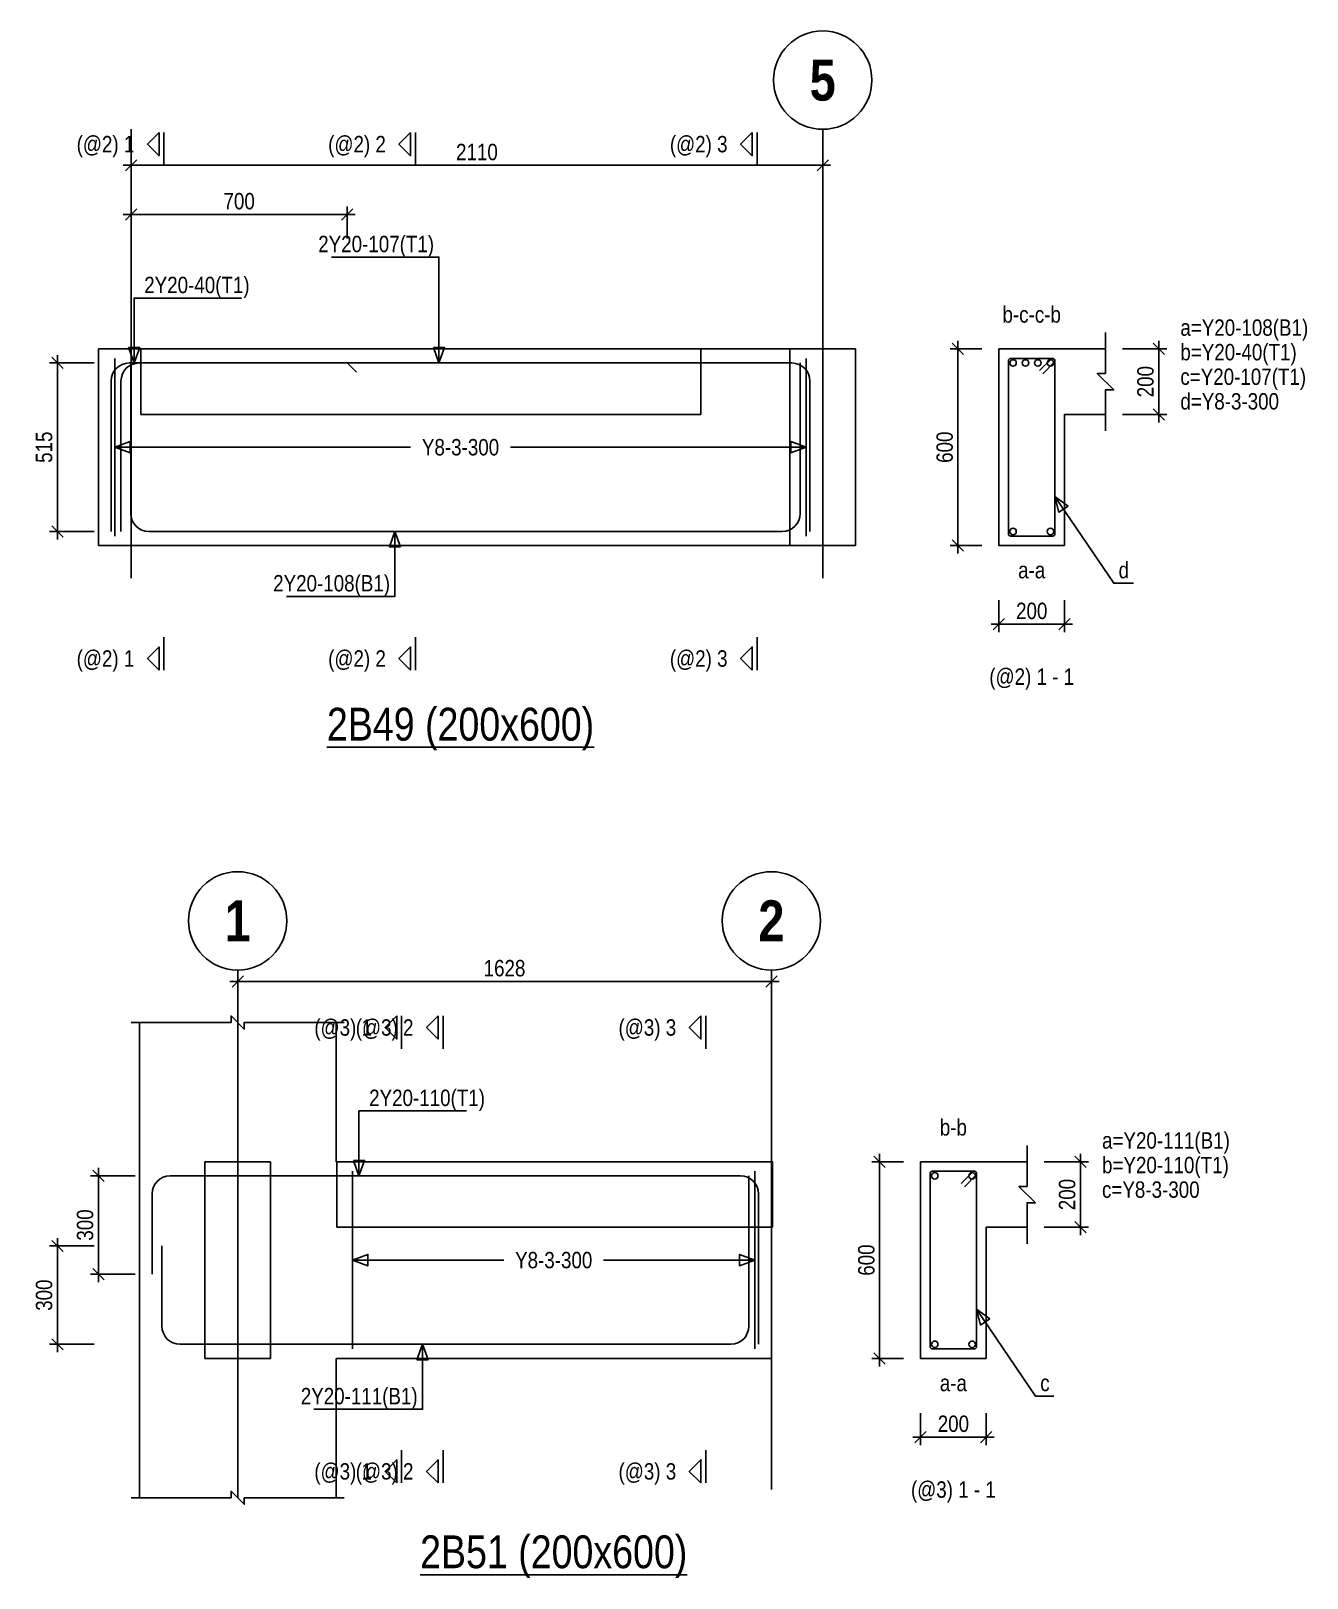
# Model space of a CAD drawing. Extents: x 0 to 206258, y -403073 to 0.
# Drawn here: x 12479 to 20264, y -385434 to -375994 of the extents above; entities that cross this region are included whole.
import ezdxf
from ezdxf.enums import TextEntityAlignment as Align
from ezdxf.lldxf.tags import DXFTag

# ---------------------------------------------------------------- set-up
doc = ezdxf.new("R2010")
doc.units = 0
doc.header["$LTSCALE"] = 1000
for name, color, linetype in [('Axis Circle(Dir 2)', 150, 'Continuous'), ('Axis Label(Dir 1)', 7, 'Continuous'), ('Axis Line(Dir 2)', 150, 'CENTER2'), ('Break Line', 5, 'Continuous'), ('Dimension Line', 5, 'Continuous'), ('Front Elevation Line', 40, 'Continuous'), ('Leader Line', 5, 'Continuous'), ('Link Line', 3, 'Continuous'), ('Rebar Kink', 4, 'Continuous'), ('Rebar Label', 6, 'Continuous'), ('Rebar Line', 7, 'Continuous'), ('Section Label', 1, 'Continuous'), ('Section Line', 1, 'Continuous'), ('Top Rebar Label', 6, 'Continuous'), ('Top Rebar Line', 7, 'Continuous')]:
    doc.layers.add(name, color=color, linetype=linetype)
for name, color, linetype, true_color in [('Back Elevation Line', 191, 'HIDDEN2', 0xd4aaff), ('Beam Label(D)', 94, 'Continuous', 0x008100), ('Beam Line(D)', 112, 'Continuous', 0x00bd5e), ('Link Label', 94, 'Continuous', 0x008100)]:
    doc.layers.add(name, color=color, linetype=linetype, true_color=true_color)
doc.styles.add('Axis Label(Dir 1)', font='ARIALNB.TTF', dxfattribs={"height": 250})
doc.styles.add('Beam Label(D)', font='ARIALN.TTF', dxfattribs={"height": 200})
doc.styles.add('Dimension Text', font='ARIALN.TTF', dxfattribs={"height": 100})
doc.styles.add('Link Label', font='ARIALN.TTF', dxfattribs={"height": 100})
doc.styles.add('Rebar Label', font='ARIALN.TTF', dxfattribs={"height": 100})
doc.styles.add('Section Label', font='ARIALN.TTF', dxfattribs={"height": 100})
doc.styles.add('Top Rebar Label', font='ARIALN.TTF', dxfattribs={"height": 100})
tags = doc.linetypes.add('CENTER2', pattern=[1.125, 0.75, -0.125, 0.125, -0.125]).pattern_tags.tags
tags[10:11] = [DXFTag(74, 4), DXFTag(75, 0), DXFTag(340, '0'), DXFTag(46, 0.0), DXFTag(50, 0.0), DXFTag(44, 0.0), DXFTag(45, 0.0)]
tags[8:9] = [DXFTag(74, 4), DXFTag(75, 0), DXFTag(340, '0'), DXFTag(46, 0.0), DXFTag(50, 0.0), DXFTag(44, 0.0), DXFTag(45, 0.0)]
tags[6:7] = [DXFTag(74, 4), DXFTag(75, 0), DXFTag(340, '0'), DXFTag(46, 0.0), DXFTag(50, 0.0), DXFTag(44, 0.0), DXFTag(45, 0.0)]
tags[4:5] = [DXFTag(74, 4), DXFTag(75, 0), DXFTag(340, '0'), DXFTag(46, 0.0), DXFTag(50, 0.0), DXFTag(44, 0.0), DXFTag(45, 0.0)]
tags = doc.linetypes.add('HIDDEN2', pattern=[0.1875, 0.125, -0.0625]).pattern_tags.tags
tags[6:7] = [DXFTag(74, 4), DXFTag(75, 0), DXFTag(340, '0'), DXFTag(46, 0.0), DXFTag(50, 0.0), DXFTag(44, 0.0), DXFTag(45, 0.0)]
tags[4:5] = [DXFTag(74, 4), DXFTag(75, 0), DXFTag(340, '0'), DXFTag(46, 0.0), DXFTag(50, 0.0), DXFTag(44, 0.0), DXFTag(45, 0.0)]
doc.dimstyles.new('BEAM', dxfattribs={"dimtxt": 100, "dimasz": 30, "dimexe": 48.3, "dimexo": 103.5, "dimgap": 30, "dimtad": 1, "dimtoh": 1, "dimdec": 1, "dimlfac": 0.5, "dimdsep": 46, "dimtxsty": 'Dimension Text', "dimblk": 'PCDIM_TICK', "dimcen": 0.09, "dimclrd": 5, "dimclre": 5, "dimclrt": 5, "dimadec": 1, "dimazin": 0, "dimtp": 1, "dimtm": 1, "dimtfac": 1, "dimtdec": 4, "dimtofl": 0, "dimtmove": 0, "dimatfit": 3, "dimfxl": 1, "dimtolj": 1, "dimtzin": 0, "dimarcsym": 0})

# ---------------------------------------------------------------- blocks, each defined once
blk = doc.blocks.new('PCDIM_TICK')
at = {"layer": 'Dimension Line', "color": 0, "transparency": 33554687}
for p, q in [((1.15, 1.15), (-1.15, -1.15)), ((1.61, 0), (0, 0))]:
    blk.add_line(p, q, dxfattribs=at)
blk = doc.blocks.new('*U4397')
at = {"layer": 'Dimension Line', "color": 5, "true_color": 0x0000ff, "transparency": 16777216}
for p, q in [((13090.1, -377260.8), (13090.1, -377066)), ((13090.1, -377114.3), (14408.1, -377114.3)), ((14408.1, -377260.8), (14408.1, -377066))]:
    blk.add_line(p, q, dxfattribs=at)
at = {"layer": 'Dimension Line', "color": 5, "true_color": 0x0000ff, "transparency": 16777216, "xscale": 30, "yscale": 30, "rotation": 180.0000000000004}
blk.add_blockref('PCDIM_TICK', (13090.1, -377114.3), dxfattribs=at)
at = {"layer": 'Dimension Line', "color": 5, "true_color": 0x0000ff, "transparency": 16777216, "xscale": 30, "yscale": 30}
blk.add_blockref('PCDIM_TICK', (14408.1, -377114.3), dxfattribs=at)
at = {"layer": 'Dimension Line', "color": 5, "true_color": 0x0000ff, "transparency": 16777216, "insert": (13749.1, -377084.3), "char_height": 100, "width": 180.831, "attachment_point": 8, "style": 'Dimension Text'}
blk.add_mtext('700', dxfattribs=at)
blk = doc.blocks.new('*U4398')
at = {"layer": 'Dimension Line', "color": 5, "true_color": 0x0000ff, "transparency": 16777216}
for p, q in [((12864.6, -378020.3), (12591.8, -378020.3)), ((12640.1, -379048.3), (12640.1, -378020.3)), ((12864.6, -379048.3), (12591.8, -379048.3))]:
    blk.add_line(p, q, dxfattribs=at)
at = {"layer": 'Dimension Line', "color": 5, "true_color": 0x0000ff, "transparency": 16777216, "xscale": 30, "yscale": 30}
for p, rotation in [((12640.1, -378020.3), 89.99999999999447), ((12640.1, -379048.3), 269.9999999999834)]:
    blk.add_blockref('PCDIM_TICK', p, dxfattribs=dict(at, rotation=rotation))
at = {"layer": 'Dimension Line', "color": 5, "true_color": 0x0000ff, "transparency": 16777216, "insert": (12610.1, -378534.3), "char_height": 100, "width": 182.373, "attachment_point": 8, "rotation": 90, "style": 'Dimension Text'}
blk.add_mtext('515', dxfattribs=at)
blk = doc.blocks.new('*U4399')
at = {"layer": 'Dimension Line', "color": 5, "true_color": 0x0000ff, "transparency": 16777216}
for p, q in [((13090.1, -376960.8), (13090.1, -376766)), ((13090.1, -376814.3), (17309.2, -376814.3)), ((17309.2, -376960.8), (17309.2, -376766))]:
    blk.add_line(p, q, dxfattribs=at)
at = {"layer": 'Dimension Line', "color": 5, "true_color": 0x0000ff, "transparency": 16777216, "xscale": 30, "yscale": 30, "rotation": 180.0000000000004}
blk.add_blockref('PCDIM_TICK', (13090.1, -376814.3), dxfattribs=at)
at = {"layer": 'Dimension Line', "color": 5, "true_color": 0x0000ff, "transparency": 16777216, "xscale": 30, "yscale": 30}
blk.add_blockref('PCDIM_TICK', (17309.2, -376814.3), dxfattribs=at)
at = {"layer": 'Dimension Line', "color": 5, "true_color": 0x0000ff, "transparency": 16777216, "insert": (15199.6, -376784.3), "char_height": 100, "width": 247.252, "attachment_point": 8, "style": 'Dimension Text'}
blk.add_mtext('2110', dxfattribs=at)
blk = doc.blocks.new('*U4400')
at = {"layer": 'Dimension Line', "color": 5, "true_color": 0x0000ff, "transparency": 16777216}
for p, q in [((19137.7, -377934.3), (19407.5, -377934.3)), ((19359.2, -378334.3), (19359.2, -377934.3)), ((19137.7, -378334.3), (19407.5, -378334.3))]:
    blk.add_line(p, q, dxfattribs=at)
at = {"layer": 'Dimension Line', "color": 5, "true_color": 0x0000ff, "transparency": 16777216, "xscale": 30, "yscale": 30}
for p, rotation in [((19359.2, -377934.3), 89.99999999999447), ((19359.2, -378334.3), 269.9999999999834)]:
    blk.add_blockref('PCDIM_TICK', p, dxfattribs=dict(at, rotation=rotation))
at = {"layer": 'Dimension Line', "color": 5, "true_color": 0x0000ff, "transparency": 16777216, "insert": (19329.2, -378134.3), "char_height": 100, "width": 182.775, "attachment_point": 8, "rotation": 90, "style": 'Dimension Text'}
blk.add_mtext('200', dxfattribs=at)
blk = doc.blocks.new('*U4401')
at = {"layer": 'Dimension Line', "color": 5, "true_color": 0x0000ff, "transparency": 16777216}
for p, q in [((18280.7, -377934.3), (18085.9, -377934.3)), ((18134.2, -379134.3), (18134.2, -377934.3)), ((18280.7, -379134.3), (18085.9, -379134.3))]:
    blk.add_line(p, q, dxfattribs=at)
at = {"layer": 'Dimension Line', "color": 5, "true_color": 0x0000ff, "transparency": 16777216, "xscale": 30, "yscale": 30}
for p, rotation in [((18134.2, -377934.3), 89.99999999999447), ((18134.2, -379134.3), 269.9999999999834)]:
    blk.add_blockref('PCDIM_TICK', p, dxfattribs=dict(at, rotation=rotation))
at = {"layer": 'Dimension Line', "color": 5, "true_color": 0x0000ff, "transparency": 16777216, "insert": (18104.2, -378534.3), "char_height": 100, "width": 181.97, "attachment_point": 8, "rotation": 90, "style": 'Dimension Text'}
blk.add_mtext('600', dxfattribs=at)
blk = doc.blocks.new('*U4402')
at = {"layer": 'Dimension Line', "color": 5, "true_color": 0x0000ff, "transparency": 16777216}
for p, q in [((18384.2, -379467.8), (18384.2, -379662.6)), ((18784.2, -379467.8), (18784.2, -379662.6)), ((18384.2, -379614.3), (18784.2, -379614.3))]:
    blk.add_line(p, q, dxfattribs=at)
at = {"layer": 'Dimension Line', "color": 5, "true_color": 0x0000ff, "transparency": 16777216, "xscale": 30, "yscale": 30, "rotation": 180.0000000000004}
blk.add_blockref('PCDIM_TICK', (18384.2, -379614.3), dxfattribs=at)
at = {"layer": 'Dimension Line', "color": 5, "true_color": 0x0000ff, "transparency": 16777216, "xscale": 30, "yscale": 30}
blk.add_blockref('PCDIM_TICK', (18784.2, -379614.3), dxfattribs=at)
at = {"layer": 'Dimension Line', "color": 5, "true_color": 0x0000ff, "transparency": 16777216, "insert": (18584.2, -379584.3), "char_height": 100, "width": 182.775, "attachment_point": 8, "style": 'Dimension Text'}
blk.add_mtext('200', dxfattribs=at)
blk = doc.blocks.new('*U4430')
at = {"layer": 'Dimension Line', "color": 5, "true_color": 0x0000ff, "transparency": 16777216}
for p, q in [((13114.6, -382980.3), (12841.8, -382980.3)), ((12890.1, -383580.3), (12890.1, -382980.3)), ((13114.6, -383580.3), (12841.8, -383580.3))]:
    blk.add_line(p, q, dxfattribs=at)
at = {"layer": 'Dimension Line', "color": 5, "true_color": 0x0000ff, "transparency": 16777216, "xscale": 30, "yscale": 30}
for p, rotation in [((12890.1, -382980.3), 89.99999999999447), ((12890.1, -383580.3), 269.9999999999834)]:
    blk.add_blockref('PCDIM_TICK', p, dxfattribs=dict(at, rotation=rotation))
at = {"layer": 'Dimension Line', "color": 5, "true_color": 0x0000ff, "transparency": 16777216, "insert": (12860.1, -383280.3), "char_height": 100, "width": 181.501, "attachment_point": 8, "rotation": 90, "style": 'Dimension Text'}
blk.add_mtext('300', dxfattribs=at)
blk = doc.blocks.new('*U4431')
at = {"layer": 'Dimension Line', "color": 5, "true_color": 0x0000ff, "transparency": 16777216}
for p, q in [((12864.6, -383408.3), (12591.8, -383408.3)), ((12640.1, -384008.3), (12640.1, -383408.3)), ((12864.6, -384008.3), (12591.8, -384008.3))]:
    blk.add_line(p, q, dxfattribs=at)
at = {"layer": 'Dimension Line', "color": 5, "true_color": 0x0000ff, "transparency": 16777216, "xscale": 30, "yscale": 30}
for p, rotation in [((12640.1, -383408.3), 89.99999999999447), ((12640.1, -384008.3), 269.9999999999834)]:
    blk.add_blockref('PCDIM_TICK', p, dxfattribs=dict(at, rotation=rotation))
at = {"layer": 'Dimension Line', "color": 5, "true_color": 0x0000ff, "transparency": 16777216, "insert": (12610.1, -383708.3), "char_height": 100, "width": 181.501, "attachment_point": 8, "rotation": 90, "style": 'Dimension Text'}
blk.add_mtext('300', dxfattribs=at)
blk = doc.blocks.new('*U4432')
at = {"layer": 'Dimension Line', "color": 5, "true_color": 0x0000ff, "transparency": 16777216}
for p, q in [((13740.1, -381940.8), (13740.1, -381746)), ((16995.9, -381940.8), (16995.9, -381746)), ((13740.1, -381794.3), (16995.9, -381794.3))]:
    blk.add_line(p, q, dxfattribs=at)
at = {"layer": 'Dimension Line', "color": 5, "true_color": 0x0000ff, "transparency": 16777216, "xscale": 30, "yscale": 30, "rotation": 180.0000000000004}
blk.add_blockref('PCDIM_TICK', (13740.1, -381794.3), dxfattribs=at)
at = {"layer": 'Dimension Line', "color": 5, "true_color": 0x0000ff, "transparency": 16777216, "xscale": 30, "yscale": 30}
blk.add_blockref('PCDIM_TICK', (16995.9, -381794.3), dxfattribs=at)
at = {"layer": 'Dimension Line', "color": 5, "true_color": 0x0000ff, "transparency": 16777216, "insert": (15368, -381764.3), "char_height": 100, "width": 238.874, "attachment_point": 8, "style": 'Dimension Text'}
blk.add_mtext('1628', dxfattribs=at)
blk = doc.blocks.new('*U4433')
at = {"layer": 'Dimension Line', "color": 5, "true_color": 0x0000ff, "transparency": 16777216}
for p, q in [((18659.8, -382894.3), (18929.6, -382894.3)), ((18881.3, -383294.3), (18881.3, -382894.3)), ((18659.8, -383294.3), (18929.6, -383294.3))]:
    blk.add_line(p, q, dxfattribs=at)
at = {"layer": 'Dimension Line', "color": 5, "true_color": 0x0000ff, "transparency": 16777216, "xscale": 30, "yscale": 30}
for p, rotation in [((18881.3, -382894.3), 89.99999999999447), ((18881.3, -383294.3), 269.9999999999834)]:
    blk.add_blockref('PCDIM_TICK', p, dxfattribs=dict(at, rotation=rotation))
at = {"layer": 'Dimension Line', "color": 5, "true_color": 0x0000ff, "transparency": 16777216, "insert": (18851.3, -383094.3), "char_height": 100, "width": 182.775, "attachment_point": 8, "rotation": 90, "style": 'Dimension Text'}
blk.add_mtext('200', dxfattribs=at)
blk = doc.blocks.new('*U4434')
at = {"layer": 'Dimension Line', "color": 5, "true_color": 0x0000ff, "transparency": 16777216}
for p, q in [((17802.8, -382894.3), (17608, -382894.3)), ((17656.3, -384094.3), (17656.3, -382894.3)), ((17802.8, -384094.3), (17608, -384094.3))]:
    blk.add_line(p, q, dxfattribs=at)
at = {"layer": 'Dimension Line', "color": 5, "true_color": 0x0000ff, "transparency": 16777216, "xscale": 30, "yscale": 30}
for p, rotation in [((17656.3, -382894.3), 89.99999999999447), ((17656.3, -384094.3), 269.9999999999834)]:
    blk.add_blockref('PCDIM_TICK', p, dxfattribs=dict(at, rotation=rotation))
at = {"layer": 'Dimension Line', "color": 5, "true_color": 0x0000ff, "transparency": 16777216, "insert": (17626.3, -383494.3), "char_height": 100, "width": 181.97, "attachment_point": 8, "rotation": 90, "style": 'Dimension Text'}
blk.add_mtext('600', dxfattribs=at)
blk = doc.blocks.new('*U4435')
at = {"layer": 'Dimension Line', "color": 5, "true_color": 0x0000ff, "transparency": 16777216}
for p, q in [((17906.3, -384427.8), (17906.3, -384622.6)), ((18306.3, -384427.8), (18306.3, -384622.6)), ((17906.3, -384574.3), (18306.3, -384574.3))]:
    blk.add_line(p, q, dxfattribs=at)
at = {"layer": 'Dimension Line', "color": 5, "true_color": 0x0000ff, "transparency": 16777216, "xscale": 30, "yscale": 30, "rotation": 180.0000000000004}
blk.add_blockref('PCDIM_TICK', (17906.3, -384574.3), dxfattribs=at)
at = {"layer": 'Dimension Line', "color": 5, "true_color": 0x0000ff, "transparency": 16777216, "xscale": 30, "yscale": 30}
blk.add_blockref('PCDIM_TICK', (18306.3, -384574.3), dxfattribs=at)
at = {"layer": 'Dimension Line', "color": 5, "true_color": 0x0000ff, "transparency": 16777216, "insert": (18106.3, -384544.3), "char_height": 100, "width": 182.775, "attachment_point": 8, "style": 'Dimension Text'}
blk.add_mtext('200', dxfattribs=at)

msp = doc.modelspace()

# ---------------------------------------------------------------- linework, layer by layer
at = {"layer": 'Axis Circle(Dir 2)', "transparency": 33554687}
for centre in [(17309.15, -376294.284), (13740.146, -381424.284), (16995.91, -381424.284)]:
    msp.add_circle(centre, 300, dxfattribs=at)
at = {"layer": 'Axis Line(Dir 2)', "transparency": 33554687}
for points in [[(13090.146, -379334.284), (13090.146, -376594.284)], [(17309.15, -379334.284), (17309.15, -376594.284)], [(13740.146, -384944.284), (13740.146, -381724.284)], [(16995.91, -384894.284), (16995.91, -381724.284)]]:
    msp.add_lwpolyline(points, dxfattribs=at)
at = {"layer": 'Back Elevation Line', "transparency": 33554687}
for points in [[(13149.249, -378334.284), (13149.249, -377934.284), (16565.697, -377934.284), (16565.697, -378334.284)], [(17509.15, -377934.284), (17109.15, -377934.284)], [(17109.15, -377934.284), (17109.15, -379134.284)], [(17509.15, -379134.284), (17509.15, -377934.284)], [(13149.249, -378334.284), (16565.697, -378334.284)], [(17109.15, -379134.284), (17509.15, -379134.284)], [(13940.146, -382894.284), (13540.146, -382894.284)], [(13540.146, -382894.284), (13540.146, -384094.284)], [(13940.146, -384094.284), (13940.146, -382894.284)], [(14344.973, -383294.284), (14344.973, -382894.284), (17003.124, -382894.284), (17003.124, -383294.284)], [(14344.973, -383294.284), (17003.124, -383294.284)], [(13540.146, -384094.284), (13940.146, -384094.284)]]:
    msp.add_lwpolyline(points, dxfattribs=at)
at = {"layer": 'Beam Line(D)', "transparency": 33554687}
for points in [[(12890.146, -377934.284), (17309.15, -377934.284)], [(12890.146, -379134.284), (12890.146, -377934.284)], [(17309.15, -377934.284), (17309.15, -377934.284)], [(18384.15, -377934.284), (18784.15, -377934.284)], [(18784.15, -379134.284), (18384.15, -379134.284), (18384.15, -377934.284)], [(18784.15, -377934.284), (18784.15, -377934.284)], [(18784.15, -377934.284), (19034.15, -377934.284)], [(18784.15, -379134.284), (18784.15, -378334.284), (19034.15, -378334.284)], [(12890.146, -379134.284), (17309.15, -379134.284)], [(17309.15, -379134.284), (17309.15, -379134.284)], [(13140.146, -382044.284), (13140.146, -382894.284)], [(14340.146, -382894.284), (14340.146, -382044.284)], [(13140.146, -382894.284), (13140.146, -384944.284)], [(14340.146, -382894.284), (16995.91, -382894.284)], [(16995.91, -382894.284), (16995.91, -382894.284)], [(17906.265, -382894.284), (18306.265, -382894.284)], [(18306.265, -384094.284), (17906.265, -384094.284), (17906.265, -382894.284)], [(18306.265, -382894.284), (18306.265, -382894.284)], [(18306.265, -382894.284), (18556.265, -382894.284)], [(18306.265, -384094.284), (18306.265, -383294.284), (18556.265, -383294.284)], [(14340.146, -384944.284), (14340.146, -384094.284)], [(14340.146, -384094.284), (16995.91, -384094.284)], [(16995.91, -384094.284), (16995.91, -384094.284)]]:
    msp.add_lwpolyline(points, dxfattribs=at)
at = {"layer": 'Break Line', "transparency": 33554687}
for points in [[(19034.15, -377834.284), (19034.15, -378084.284), (18984.15, -378084.284), (19084.15, -378184.284), (19034.15, -378184.284), (19034.15, -378434.284)], [(13090.146, -382044.284), (13700.146, -382044.284), (13700.146, -382004.284), (13780.146, -382084.284), (13780.146, -382044.284), (14390.146, -382044.284)], [(18556.265, -382794.284), (18556.265, -383044.284), (18506.265, -383044.284), (18606.265, -383144.284), (18556.265, -383144.284), (18556.265, -383394.284)], [(13090.146, -384944.284), (13700.146, -384944.284), (13700.146, -384904.284), (13780.146, -384984.284), (13780.146, -384944.284), (14390.146, -384944.284)]]:
    msp.add_lwpolyline(points, dxfattribs=at)
at = {"layer": 'Front Elevation Line', "transparency": 33554687}
for points in [[(17509.15, -377934.284), (17109.15, -377934.284)], [(17109.15, -377934.284), (17109.15, -379134.284)], [(17509.15, -379134.284), (17509.15, -377934.284)], [(17109.15, -379134.284), (17509.15, -379134.284)]]:
    msp.add_lwpolyline(points, dxfattribs=at)
at = {"layer": 'Leader Line', "transparency": 33554687}
for points in [[(14968.146, -378020.284), (14968.146, -377374.284), (14313.155, -377374.284)], [(13108.146, -378020.284), (13108.146, -377624.284), (13763.137, -377624.284)], [(13073.944, -377926.314), (13142.348, -377926.314), (13108.146, -378020.284), (13073.944, -377926.314)], [(14933.944, -377926.314), (15002.348, -377926.314), (14968.146, -378020.284), (14933.944, -377926.314)], [(12990.146, -378534.284), (13084.115, -378500.082), (13084.115, -378568.486), (12990.146, -378534.284), (14795.004, -378534.284)], [(15404.292, -378534.284), (17209.15, -378534.284), (17115.181, -378568.486), (17115.181, -378500.082), (17209.15, -378534.284)], [(18807.091, -378893.009), (18750.407, -378931.297), (18726.15, -378834.284), (18807.091, -378893.009)], [(18726.15, -378834.284), (19084.15, -379364.284), (19204.962, -379364.284)], [(14699.648, -379048.284), (14699.648, -379444.284), (14036.975, -379444.284)], [(14733.85, -379142.253), (14665.446, -379142.253), (14699.648, -379048.284), (14733.85, -379142.253)], [(14480.146, -382980.284), (14480.146, -382584.284), (15135.137, -382584.284)], [(14445.944, -382886.314), (14514.348, -382886.314), (14480.146, -382980.284), (14445.944, -382886.314)], [(14440.146, -383494.284), (14534.115, -383460.082), (14534.115, -383528.486), (14440.146, -383494.284), (15363.384, -383494.284)], [(15972.672, -383494.284), (16895.91, -383494.284), (16801.941, -383528.486), (16801.941, -383460.082), (16895.91, -383494.284)], [(18329.206, -383853.008), (18272.521, -383891.297), (18248.265, -383794.283), (18329.206, -383853.008)], [(18248.265, -383794.283), (18606.265, -384324.284), (18719.395, -384324.284)], [(14868.028, -384008.284), (14868.028, -384404.284), (14205.354, -384404.284)], [(14902.23, -384102.253), (14833.826, -384102.253), (14868.028, -384008.284), (14902.23, -384102.253)]]:
    msp.add_lwpolyline(points, dxfattribs=at)
at = {"layer": 'Link Line', "transparency": 33554687}
for p, q in [((12990.146, -379076.284), (12990.146, -377992.284)), ((17209.15, -379076.284), (17209.15, -377992.284)), ((14440.146, -384036.284), (14440.146, -382952.284)), ((16895.91, -384036.284), (16895.91, -382952.284))]:
    msp.add_line(p, q, dxfattribs=at)
for points in [[(18651.339, -378086.894), (18722.05, -378016.183, 0.66817864), (18712.15, -377992.284), (18456.15, -377992.284, 0.41421356), (18442.15, -378006.284), (18442.15, -379062.284, 0.41421356), (18456.15, -379076.284), (18712.15, -379076.284, 0.41421356), (18726.15, -379062.284), (18726.15, -378006.284, 0.66817864), (18702.251, -377996.384), (18631.54, -378067.095)], [(18173.454, -383046.894), (18244.165, -382976.183, 0.66817864), (18234.265, -382952.284), (17978.265, -382952.284, 0.41421356), (17964.265, -382966.284), (17964.265, -384022.284, 0.41421356), (17978.265, -384036.284), (18234.265, -384036.284, 0.41421356), (18248.265, -384022.284), (18248.265, -382966.284, 0.66817864), (18224.366, -382956.384), (18153.655, -383027.095)]]:
    msp.add_lwpolyline(points, format="xyb", dxfattribs=at)
at = {"layer": 'Rebar Kink', "transparency": 33554687}
msp.add_line((14464.714, -378076.852), (14408.146, -378020.284), dxfattribs=at)
at = {"layer": 'Rebar Line', "transparency": 33554687}
for points in [[(13088.146, -378020.284), (13088.146, -378938.328, 0.41421356), (13198.102, -379048.284), (17061.195, -379048.284, 0.41421356), (17171.15, -378938.328), (17171.15, -378020.284)], [(13278.146, -383408.284), (13278.146, -383898.328, 0.41421356), (13388.102, -384008.284), (16747.954, -384008.284, 0.41421356), (16857.91, -383898.328), (16857.91, -382980.284)]]:
    msp.add_lwpolyline(points, format="xyb", dxfattribs=at)
for centre in [(18470.15, -378020.284), (18546.15, -378020.284), (18622.15, -378020.284), (18698.15, -378020.284), (18470.15, -379048.284), (18698.15, -379048.284), (17992.265, -382980.284), (18220.265, -382980.284), (17992.265, -384008.284), (18220.265, -384008.284)]:
    msp.add_circle(centre, 20, dxfattribs=at)
at = {"layer": 'Section Line', "transparency": 33554687}
for points in [[(13260.146, -376614.284), (13189.435, -376684.994), (13260.146, -376755.705), (13260.146, -376614.284)], [(13290.146, -376814.284), (13290.146, -376614.284)], [(14794.648, -376614.284), (14723.937, -376684.994), (14794.648, -376755.705), (14794.648, -376614.284)], [(14824.648, -376814.284), (14824.648, -376614.284)], [(16879.15, -376614.284), (16808.44, -376684.994), (16879.15, -376755.705), (16879.15, -376614.284)], [(16909.15, -376814.284), (16909.15, -376614.284)], [(13260.146, -379894.284), (13260.146, -379894.284), (13189.435, -379823.573), (13260.146, -379752.862), (13260.146, -379894.284)], [(13290.146, -379694.284), (13290.146, -379894.284)], [(14794.648, -379894.284), (14794.648, -379894.284), (14723.937, -379823.573), (14794.648, -379752.862), (14794.648, -379894.284)], [(14824.648, -379694.284), (14824.648, -379894.284)], [(16879.15, -379894.284), (16879.15, -379894.284), (16808.44, -379823.573), (16879.15, -379752.862), (16879.15, -379894.284)], [(16909.15, -379694.284), (16909.15, -379894.284)], [(14710.146, -382004.284), (14639.435, -382074.994), (14710.146, -382145.705), (14710.146, -382004.284)], [(14740.146, -382204.284), (14740.146, -382004.284)], [(14963.028, -382004.284), (14892.317, -382074.994), (14963.028, -382145.705), (14963.028, -382004.284)], [(14993.028, -382204.284), (14993.028, -382004.284)], [(16565.91, -382004.284), (16495.199, -382074.994), (16565.91, -382145.705), (16565.91, -382004.284)], [(16595.91, -382204.284), (16595.91, -382004.284)], [(14740.146, -384654.284), (14740.146, -384854.284)], [(14993.028, -384654.284), (14993.028, -384854.284)], [(16595.91, -384654.284), (16595.91, -384854.284)], [(14710.146, -384854.284), (14710.146, -384854.284), (14639.435, -384783.573), (14710.146, -384712.862), (14710.146, -384854.284)], [(14963.028, -384854.284), (14963.028, -384854.284), (14892.317, -384783.573), (14963.028, -384712.862), (14963.028, -384854.284)], [(16565.91, -384854.284), (16565.91, -384854.284), (16495.199, -384783.573), (16565.91, -384712.862), (16565.91, -384854.284)]]:
    msp.add_lwpolyline(points, dxfattribs=at)
at = {"layer": 'Top Rebar Line', "transparency": 33554687}
for points in [[(12968.146, -379048.284), (12968.146, -378130.239, -0.41421356), (13078.102, -378020.284), (14408.146, -378020.284)], [(13028.146, -379048.284), (13028.146, -378130.239, -0.41421356), (13138.102, -378020.284), (17121.194, -378020.284, -0.41421356), (17231.15, -378130.239), (17231.15, -379048.284)], [(13218.146, -383580.284), (13218.146, -383090.239, -0.41421356), (13328.102, -382980.284), (16807.954, -382980.284, -0.41421356), (16917.91, -383090.239), (16917.91, -384008.284)]]:
    msp.add_lwpolyline(points, format="xyb", dxfattribs=at)

# ---------------------------------------------------------------- texts
at = {"layer": 'Axis Label(Dir 1)', "transparency": 33554687, "style": 'Axis Label(Dir 1)'}
for s, p in [('5', (17309.15, -376294.284)), ('1', (13740.146, -381424.284)), ('2', (16995.91, -381424.284))]:
    msp.add_text(s, height=250, dxfattribs=at).set_placement(p, align=Align.MIDDLE_CENTER)
at = {"layer": 'Beam Label(D)', "transparency": 33554687, "style": 'Beam Label(D)'}
for s, p in [('%%U2B49 (200x600)', (15099.648, -380124.284)), ('%%U2B51 (200x600)', (15668.028, -385174.284))]:
    msp.add_text(s, height=200, dxfattribs=at).set_placement(p, align=Align.TOP_CENTER)
at = {"layer": 'Link Label', "transparency": 33554687, "style": 'Link Label'}
for s, p in [(' d=Y8-3-300', (19459.15, -378304.284)), ('d', (19114.15, -379334.284)), (' c=Y8-3-300', (18981.265, -383114.284)), ('c', (18636.265, -384294.284))]:
    msp.add_text(s, height=100, dxfattribs=at).set_placement(p)
for p in [(15099.648, -378534.284), (15668.028, -383494.284)]:
    msp.add_text('Y8-3-300', height=100, dxfattribs=at).set_placement(p, align=Align.MIDDLE_CENTER)
at = {"layer": 'Rebar Label', "transparency": 33554687, "style": 'Rebar Label'}
for s, p in [('b-c-c-b', (18584.15, -377804.284)), ('a-a', (18584.15, -379364.284)), ('b-b', (18106.265, -382764.284)), ('a-a', (18106.265, -384324.284))]:
    msp.add_text(s, height=100, dxfattribs=at).set_placement(p, align=Align.BOTTOM_CENTER)
for s, p in [(' a=Y20-108(B1)', (19459.15, -377854.284)), (' a=Y20-111(B1)', (18981.265, -382814.284))]:
    msp.add_text(s, height=100, dxfattribs=at).set_placement(p)
for s, p in [(' 2Y20-108(B1)', (14669.648, -379414.284)), (' 2Y20-111(B1)', (14838.028, -384374.284))]:
    msp.add_text(s, height=100, dxfattribs=at).set_placement(p, align=Align.RIGHT)
at = {"layer": 'Section Label', "transparency": 33554687, "style": 'Section Label'}
for s, p in [('(@2) 1', (13109.435, -376684.994)), ('(@2) 2', (14643.937, -376684.994)), ('(@2) 3', (16728.44, -376684.994)), ('(@2) 1', (13109.435, -379823.573)), ('(@2) 2', (14643.937, -379823.573)), ('(@2) 3', (16728.44, -379823.573)), ('(@3) 1', (14559.435, -382074.994)), ('(@3) 2', (14812.317, -382074.994)), ('(@3) 3', (16415.199, -382074.994)), ('(@3) 1', (14559.435, -384783.573)), ('(@3) 2', (14812.317, -384783.573)), ('(@3) 3', (16415.199, -384783.573))]:
    msp.add_text(s, height=100, dxfattribs=at).set_placement(p, align=Align.MIDDLE_RIGHT)
for s, p in [('(@2) 1 - 1', (18584.15, -380014.284)), ('(@3) 1 - 1', (18106.265, -384974.284))]:
    msp.add_text(s, height=100, dxfattribs=at).set_placement(p, align=Align.BOTTOM_CENTER)
at = {"layer": 'Top Rebar Label', "transparency": 33554687, "style": 'Top Rebar Label'}
msp.add_text(' 2Y20-107(T1)', height=100, dxfattribs=at).set_placement((14938.146, -377344.284), align=Align.RIGHT)
for s, p in [(' 2Y20-40(T1)', (13138.146, -377594.284)), (' b=Y20-40(T1)', (19459.15, -378004.284)), (' c=Y20-107(T1)', (19459.15, -378154.284)), (' 2Y20-110(T1)', (14510.146, -382554.284)), (' b=Y20-110(T1)', (18981.265, -382964.284))]:
    msp.add_text(s, height=100, dxfattribs=at).set_placement(p)

# ---------------------------------------------------------------- dimensions: what is measured, and where the dimension line sits
at = {"layer": 'Dimension Line', "transparency": 33554687}
for base, p1, p2, text, picture, middle in [((15199.648, -376814.284), (13090.146, -377064.284), (17309.15, -377064.284), '2110', '*U4399', (15199.648, -376814.284)), ((13749.146, -377114.284), (13090.146, -377364.284), (14408.146, -377364.284), '700', '*U4397', (13749.146, -377114.284)), ((18584.15, -379614.284), (18384.15, -379364.284), (18784.15, -379364.284), '200', '*U4402', (18584.15, -379614.284)), ((15368.028, -381794.284), (13740.146, -382044.284), (16995.91, -382044.284), '1628', '*U4432', (15368.028, -381794.284)), ((18106.265, -384574.284), (17906.265, -384324.284), (18306.265, -384324.284), '200', '*U4435', (18106.265, -384574.284))]:
    dim = msp.add_linear_dim(base=base, p1=p1, p2=p2, text=text, dimstyle='BEAM', override={"dimscale": 1, "dimtxt": 100, "dimasz": 30, "dimexe": 48.3, "dimexo": 103.5, "dimgap": 30, "dimtad": 1, "dimtih": 0, "dimdec": 1, "dimlfac": 0.5, "dimzin": 8, "dimlunit": 2, "dimpost": '', "dimtxsty": 'Dimension Text', "dimblk": 'PCDIM_TICK', "dimse1": 0, "dimse2": 0, "dimsd2": 0, "dimclrd": 5, "dimclre": 5, "dimclrt": 5, "dimaunit": 0, "dimadec": 1, "dimazin": 0, "dimtol": 0, "dimtp": 1, "dimtm": 1, "dimtmove": 0}, dxfattribs=at)
    dim.commit()
    dim.dimension.update_dxf_attribs({"geometry": picture, "text_midpoint": middle})
for base, p1, p2, text, picture, middle in [((18134.15, -378534.284), (18384.15, -379134.284), (18384.15, -377934.284), '600', '*U4401', (18134.15, -378534.284)), ((19359.15, -378134.284), (19034.15, -378334.284), (19034.15, -377934.284), '200', '*U4400', (19359.15, -378134.284)), ((12640.146, -378534.284), (12968.146, -379048.284), (12968.146, -378020.284), '515', '*U4398', (12640.146, -378534.284)), ((17656.265, -383494.284), (17906.265, -384094.284), (17906.265, -382894.284), '600', '*U4434', (17656.265, -383494.284)), ((18881.265, -383094.284), (18556.265, -383294.284), (18556.265, -382894.284), '200', '*U4433', (18881.265, -383094.284)), ((12890.146, -383280.284), (13218.146, -383580.284), (13218.146, -382980.284), '300', '*U4430', (12890.146, -383280.284)), ((12640.146, -383708.284), (12968.146, -384008.284), (12968.146, -383408.284), '300', '*U4431', (12640.146, -383708.284))]:
    dim = msp.add_linear_dim(base=base, p1=p1, p2=p2, angle=90, text=text, dimstyle='BEAM', override={"dimscale": 1, "dimtxt": 100, "dimasz": 30, "dimexe": 48.3, "dimexo": 103.5, "dimgap": 30, "dimtad": 1, "dimtih": 0, "dimdec": 1, "dimlfac": 0.5, "dimzin": 8, "dimlunit": 2, "dimpost": '', "dimtxsty": 'Dimension Text', "dimblk": 'PCDIM_TICK', "dimse1": 0, "dimse2": 0, "dimsd2": 0, "dimclrd": 5, "dimclre": 5, "dimclrt": 5, "dimaunit": 0, "dimadec": 1, "dimazin": 0, "dimtol": 0, "dimtp": 1, "dimtm": 1, "dimtmove": 0}, dxfattribs=at)
    dim.commit()
    dim.dimension.update_dxf_attribs({"geometry": picture, "text_midpoint": middle})

doc.saveas('drawing.dxf')
